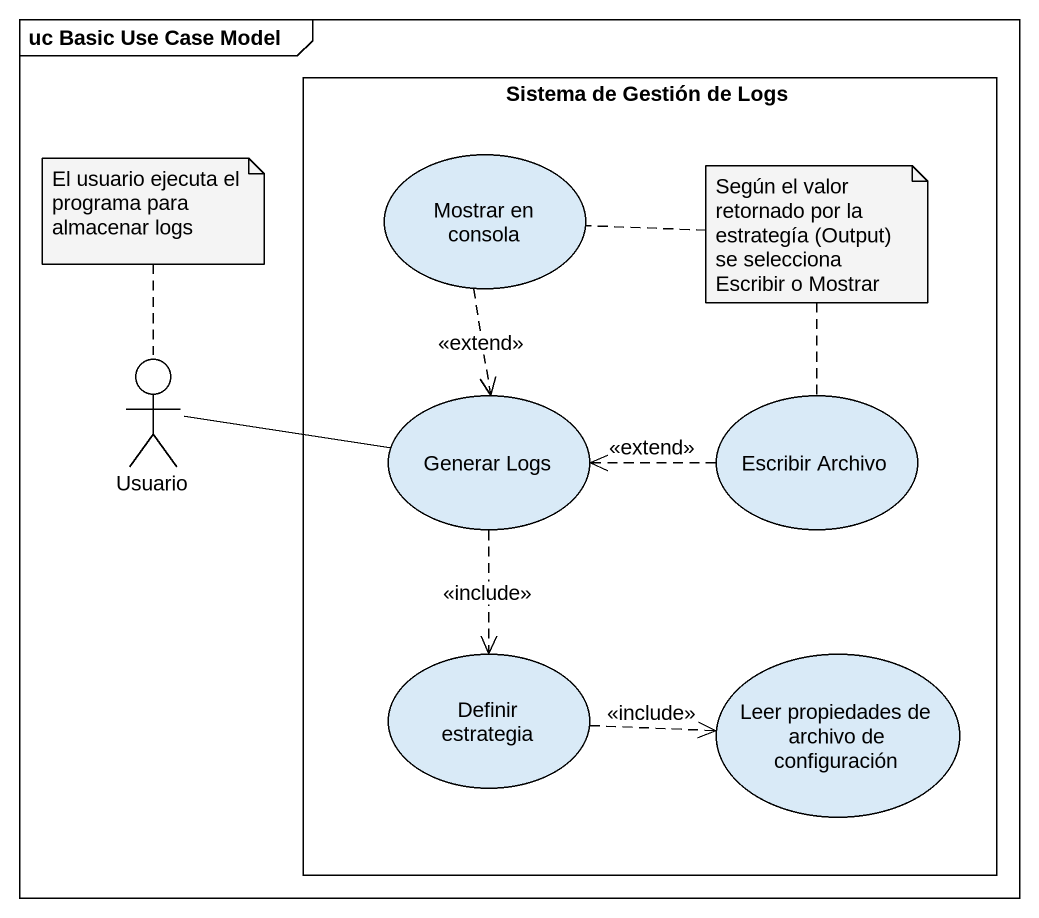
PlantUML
@startuml
mainframe uc Basic Use Case Model
rectangle "Sistema de Gestión de Logs" as Sistema_de_Gestión_de_Logs {
  usecase "Mostrar en consola" as Mostrar_en_consola
  usecase "Generar Logs" as Generar_Logs
  usecase "Escribir Archivo" as Escribir_Archivo
  usecase "Definir estrategia" as Definir_estrategia
  usecase "Leer propiedades de archivo de configuración" as Leer_propiedades_de_archivo
}
actor Usuario
Mostrar_en_consola ..> Generar_Logs : <<extend>>
Usuario -right- Generar_Logs
Generar_Logs ..> Definir_estrategia : <<include>>
Escribir_Archivo .left.> Generar_Logs : <<extend>>
Definir_estrategia .right.> Leer_propiedades_de_archivo : <<include>>
note top of Usuario : El usuario ejecuta el programa para almacenar logs
note as N2
  Según el valor retornado por la estrategía (Output) se selecciona Escribir o Mostrar
end note
N2 .. Mostrar_en_consola
N2 .. Escribir_Archivo
@enduml
